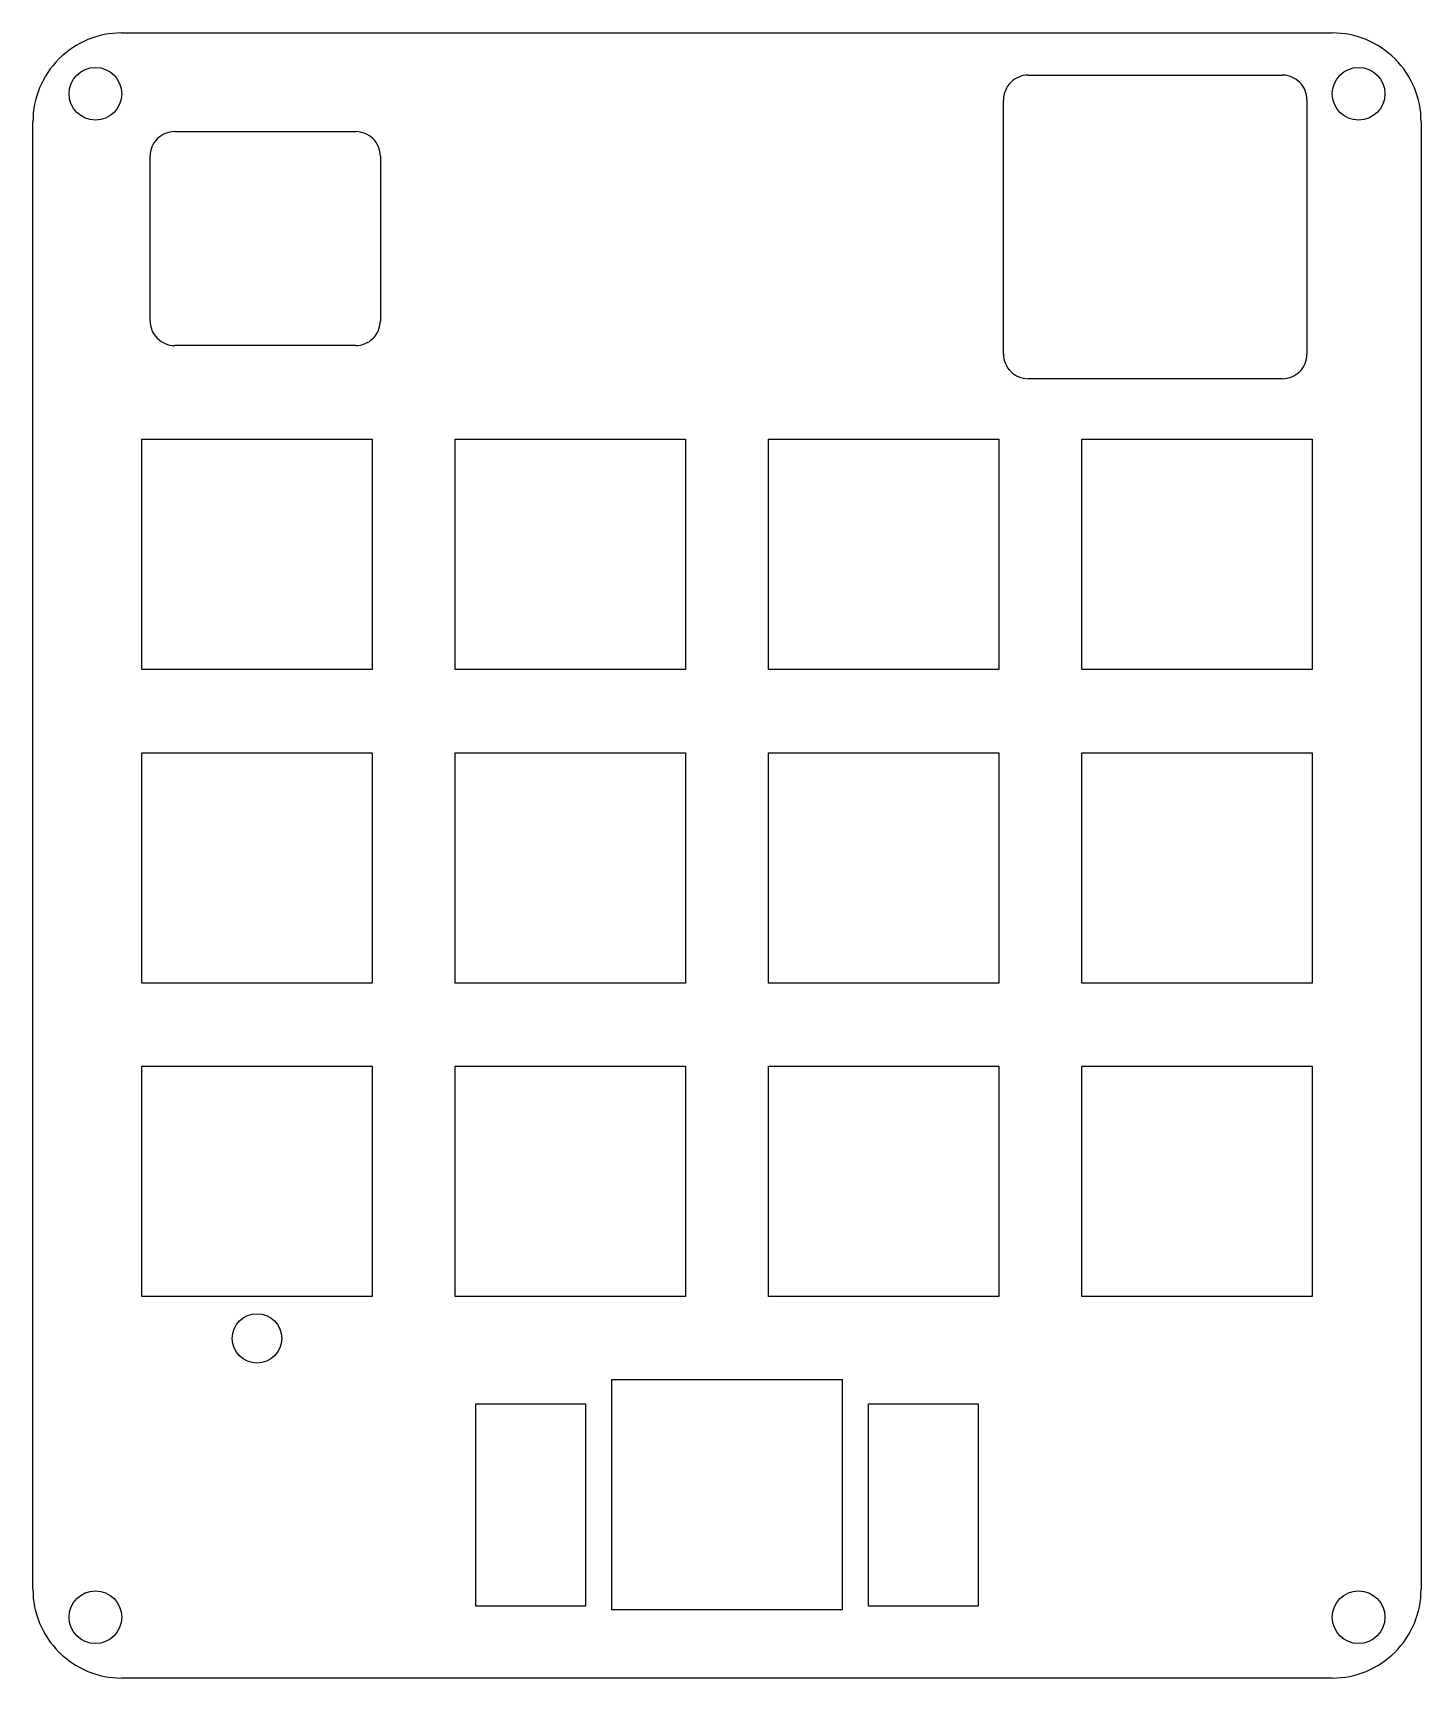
# Model space of a CAD drawing. Header units: millimetres. Extents: x 0 to 84, y -100 to 0.
import ezdxf

# ---------------------------------------------------------------- set-up
doc = ezdxf.new("R2010")
doc.units = ezdxf.units.MM
doc.layers.add('WHITE', color=7, linetype='CONTINUOUS')

msp = doc.modelspace()

# ---------------------------------------------------------------- linework, layer by layer
at = {"layer": 'WHITE', "linetype": 'CONTINUOUS'}
for p, q in [((5.3, 0), (78.9, 0)), ((60.41, -2.57), (75.86, -2.57)), ((58.91, -19.52), (58.91, -4.07)), ((77.36, -4.07), (77.36, -19.52)), ((-0.1, -94.6), (-0.1, -5.4)), ((8.525, -6), (19.525, -6)), ((84.3, -5.4), (84.3, -94.6)), ((7.025, -17.5), (7.025, -7.5)), ((21.025, -7.5), (21.025, -17.5)), ((19.525, -19), (8.525, -19)), ((75.86, -21.02), (60.41, -21.02)), ((6.525, -24.7), (20.525, -24.7)), ((6.525, -38.7), (6.525, -24.7)), ((20.525, -24.7), (20.525, -38.7)), ((25.575, -24.7), (39.575, -24.7)), ((25.575, -38.7), (25.575, -24.7)), ((39.575, -24.7), (39.575, -38.7)), ((44.625, -24.7), (58.625, -24.7)), ((44.625, -38.7), (44.625, -24.7)), ((58.625, -24.7), (58.625, -38.7)), ((63.675, -24.7), (77.675, -24.7)), ((63.675, -38.7), (63.675, -24.7)), ((77.675, -24.7), (77.675, -38.7)), ((20.525, -38.7), (6.525, -38.7)), ((39.575, -38.7), (25.575, -38.7)), ((58.625, -38.7), (44.625, -38.7)), ((77.675, -38.7), (63.675, -38.7)), ((6.525, -43.75), (20.525, -43.75)), ((6.525, -57.75), (6.525, -43.75)), ((20.525, -43.75), (20.525, -57.75)), ((25.575, -43.75), (39.575, -43.75)), ((25.575, -57.75), (25.575, -43.75)), ((39.575, -43.75), (39.575, -57.75)), ((44.625, -43.75), (58.625, -43.75)), ((44.625, -57.75), (44.625, -43.75)), ((58.625, -43.75), (58.625, -57.75)), ((63.675, -43.75), (77.675, -43.75)), ((63.675, -57.75), (63.675, -43.75)), ((77.675, -43.75), (77.675, -57.75)), ((20.525, -57.75), (6.525, -57.75)), ((39.575, -57.75), (25.575, -57.75)), ((58.625, -57.75), (44.625, -57.75)), ((77.675, -57.75), (63.675, -57.75)), ((6.525, -62.8), (20.525, -62.8)), ((6.525, -76.8), (6.525, -62.8)), ((20.525, -62.8), (20.525, -76.8)), ((25.575, -62.8), (39.575, -62.8)), ((25.575, -76.8), (25.575, -62.8)), ((39.575, -62.8), (39.575, -76.8)), ((44.625, -62.8), (58.625, -62.8)), ((44.625, -76.8), (44.625, -62.8)), ((58.625, -62.8), (58.625, -76.8)), ((63.675, -62.8), (77.675, -62.8)), ((63.675, -76.8), (63.675, -62.8)), ((77.675, -62.8), (77.675, -76.8)), ((20.525, -76.8), (6.525, -76.8)), ((39.575, -76.8), (25.575, -76.8)), ((58.625, -76.8), (44.625, -76.8)), ((77.675, -76.8), (63.675, -76.8)), ((35.1, -81.85), (49.1, -81.85)), ((35.1, -95.85), (35.1, -81.85)), ((49.1, -81.85), (49.1, -95.85)), ((26.837, -83.32), (33.487, -83.32)), ((26.837, -95.62), (26.837, -83.32)), ((33.487, -83.32), (33.487, -95.62)), ((50.713, -83.32), (57.363, -83.32)), ((50.713, -95.62), (50.713, -83.32)), ((57.363, -83.32), (57.363, -95.62)), ((33.487, -95.62), (26.837, -95.62)), ((49.1, -95.85), (35.1, -95.85)), ((57.363, -95.62), (50.713, -95.62)), ((78.9, -100), (5.3, -100))]:
    msp.add_line(p, q, dxfattribs=at)
at = {"layer": 'WHITE'}
for centre, radius in [((3.7, -3.7), 1.6), ((80.5, -3.7), 1.6), ((13.525, -79.35), 1.5), ((3.7, -96.3), 1.6), ((80.5, -96.3), 1.6)]:
    msp.add_circle(centre, radius, dxfattribs=at)
for centre, radius, start, end in [((5.29992, -5.39992), 5.39992, -270.0008488, -179.9991512), ((78.90008, -5.39992), 5.39992, -0.0008488, 90.0008488), ((60.4099, -4.0699), 1.4999, -270.00382, -179.99618), ((75.8601, -4.0699), 1.4999, -0.00382, 90.00382), ((8.52486, -7.49986), 1.49986, -270.0053481, -179.9946519), ((19.52514, -7.49986), 1.49986, -0.0053481, 90.0053481), ((8.52486, -17.50014), 1.49986, -180.0053481, -89.9946519), ((19.5251, -17.5001), 1.4999, -90.00382, 0.00382), ((60.4099, -19.5201), 1.4999, -180.00382, -89.99618), ((75.8601, -19.5201), 1.4999, -90.00382, 0.00382), ((5.29992, -94.60008), 5.39992, -180.0008488, -89.9991512), ((78.9001, -94.6001), 5.3999, -90.0010611, 0.0010611)]:
    msp.add_arc(centre, radius, start, end, dxfattribs=at)

doc.saveas('drawing.dxf')
